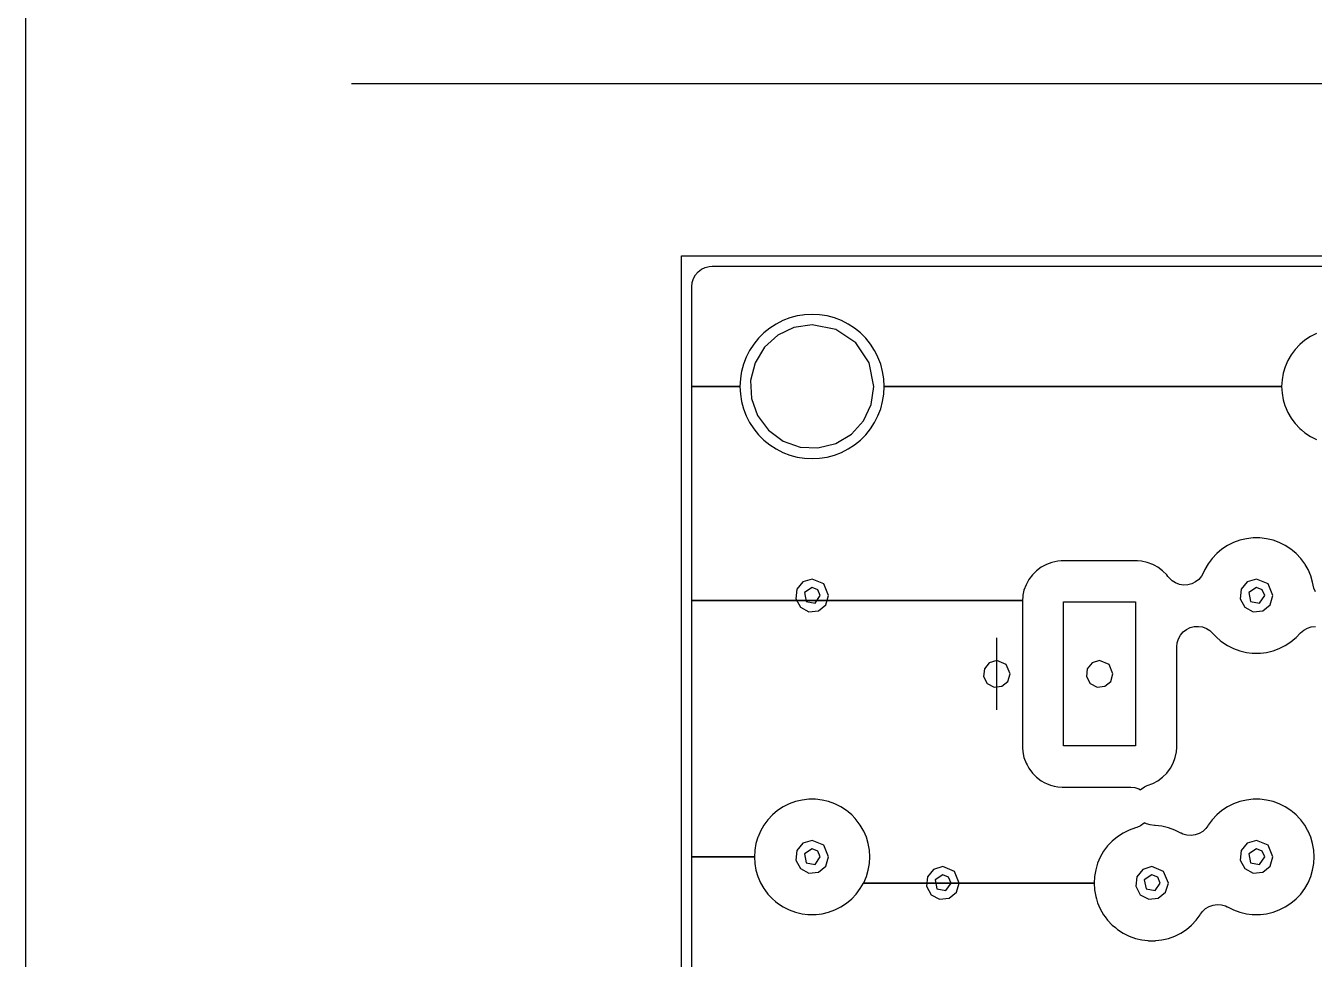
# Model space of a CAD drawing. Extents: x 0 to 215, y -1 to 279.
# Drawn here: x -0.5 to 62.1, y 94.2 to 139.5 of the extents above; entities that cross this region are included whole.
import ezdxf

# ---------------------------------------------------------------- set-up
doc = ezdxf.new("R2010")
doc.units = 0

msp = doc.modelspace()

# ---------------------------------------------------------------- linework, layer by layer
at = {"layer": 'Layer 1'}
for p, q in [((-0.486832, -0.52801), (-0.486832, 279.4)), ((15.342125, 136.7152), (211.63257, 136.6783)), ((31.3674, 128.335), (106.2974, 128.335)), ((31.3674, 38.165), (31.3674, 128.335)), ((32.3385, 127.6833), (32.5199, 127.7723)), ((32.5199, 127.7723), (32.7156, 127.823)), ((32.7156, 127.823), (32.8669, 127.8345)), ((32.8669, 127.8345), (104.7979, 127.8345)), ((31.8883, 127.0366), (31.9489, 127.2295)), ((31.9489, 127.2295), (32.047, 127.4062)), ((32.047, 127.4062), (32.1786, 127.5596)), ((32.1786, 127.5596), (32.3385, 127.6833)), ((31.8679, 126.8355), (31.8883, 127.0366)), ((31.8679, 121.985), (31.8679, 126.8355)), ((36.6342, 125.3187), (36.2917, 125.1873)), ((36.9886, 125.4137), (36.6342, 125.3187)), ((36.6342, 125.3187), (36.6342, 125.3187)), ((37.2481, 125.4548), (36.9886, 125.4137)), ((37.351, 125.4711), (37.2481, 125.4548)), ((37.7174, 125.4903), (37.351, 125.4711)), ((38.0838, 125.4711), (37.7174, 125.4903)), ((38.4462, 125.4137), (38.0838, 125.4711)), ((38.0838, 125.4711), (38.0838, 125.4711)), ((38.8006, 125.3187), (38.4462, 125.4137)), ((39.1431, 125.1873), (38.8006, 125.3187)), ((38.8006, 125.3187), (38.8006, 125.3187)), ((38.8006, 125.3187), (38.8006, 125.3187)), ((35.3719, 124.59), (35.1124, 124.3305)), ((35.657, 124.8209), (35.3719, 124.59)), ((35.9647, 125.0207), (35.657, 124.8209)), ((35.657, 124.8209), (35.657, 124.8209)), ((35.9648, 125.0207), (35.9647, 125.0207)), ((36.2917, 125.1873), (35.9648, 125.0207)), ((36.837732, 124.853277), (36.050689, 124.479409)), ((37.7174, 124.985), (36.837732, 124.853277)), ((38.86545, 124.756639), (37.7174, 124.985)), ((37.7174, 124.985), (37.7174, 124.985)), ((39.83872, 124.10632), (38.86545, 124.756639)), ((39.47, 125.0207), (39.1431, 125.1873)), ((39.4701, 125.0207), (39.47, 125.0207)), ((39.7778, 124.8209), (39.4701, 125.0207)), ((40.0629, 124.59), (39.7778, 124.8209)), ((39.7778, 124.8209), (39.7778, 124.8209)), ((40.0629, 124.5899), (40.0629, 124.59)), ((40.0629, 124.59), (40.0629, 124.59)), ((40.3223, 124.3305), (40.0629, 124.5899)), ((34.8815, 124.0454), (34.6817, 123.7377)), ((35.1124, 124.3305), (34.8815, 124.0454)), ((34.8815, 124.0454), (34.8815, 124.0454)), ((36.050689, 124.479409), (35.404092, 123.895349)), ((40.489038, 123.13305), (39.83872, 124.10632)), ((40.3224, 124.3305), (40.3223, 124.3305)), ((40.5532, 124.0454), (40.3224, 124.3305)), ((40.3224, 124.3305), (40.3224, 124.3305)), ((40.5533, 124.0454), (40.5532, 124.0454)), ((40.7531, 123.7377), (40.5533, 124.0454)), ((61.4123, 124.0255), (61.1885, 123.7882)), ((61.6622, 124.2352), (61.4123, 124.0255)), ((61.4123, 124.0255), (61.4123, 124.0255)), ((61.9348, 124.4144), (61.6622, 124.2352)), ((61.6622, 124.2352), (61.6622, 124.2352)), ((62.2263, 124.5608), (61.9348, 124.4144)), ((34.5151, 123.4107), (34.3837, 123.0682)), ((34.6817, 123.7376), (34.5151, 123.4107)), ((34.6817, 123.7377), (34.6817, 123.7376)), ((35.404092, 123.895349), (34.945761, 123.13305)), ((40.7531, 123.7376), (40.7531, 123.7377)), ((40.8607, 123.5265), (40.7531, 123.7376)), ((40.9197, 123.4107), (40.8607, 123.5265)), ((41.0511, 123.0682), (40.9197, 123.4107)), ((60.9936, 123.5265), (60.8305, 123.244)), ((60.9937, 123.5265), (60.9936, 123.5265)), ((61.1885, 123.7882), (60.9937, 123.5265)), ((61.1885, 123.7882), (61.1885, 123.7882)), ((34.2887, 122.7138), (34.2757, 122.6319)), ((34.3837, 123.0682), (34.2887, 122.7138)), ((34.3837, 123.0682), (34.3837, 123.0682)), ((34.3837, 123.0682), (34.3837, 123.0682)), ((34.945761, 123.13305), (34.730823, 122.269935)), ((40.7174, 121.985), (40.489038, 123.13305)), ((41.1461, 122.7138), (41.0511, 123.0682)), ((41.2035, 122.3514), (41.1461, 122.7138)), ((60.7013, 122.9444), (60.6078, 122.6319)), ((60.8305, 123.244), (60.7013, 122.9444)), ((34.2313, 122.3514), (34.2121, 121.985)), ((34.2757, 122.6319), (34.2313, 122.3514)), ((34.730823, 122.269935), (34.775044, 121.399729)), ((41.2227, 121.985), (41.2035, 122.3514)), ((60.5511, 122.3107), (60.5322, 121.985)), ((60.6078, 122.6319), (60.5511, 122.3107)), ((60.5511, 122.3107), (60.5511, 122.3107)), ((31.8679, 111.5864), (31.8679, 121.985)), ((31.8679, 121.985), (34.2121, 121.985)), ((34.2121, 121.985), (31.8679, 121.985)), ((34.2121, 121.985), (34.2313, 121.6186)), ((34.2313, 121.6186), (34.2313, 121.6186)), ((34.2313, 121.6186), (34.2887, 121.2562)), ((40.585677, 121.105332), (40.7174, 121.985)), ((41.1461, 121.2562), (41.2035, 121.6186)), ((41.2035, 121.6186), (41.2227, 121.985)), ((41.2227, 121.985), (60.5322, 121.985)), ((60.5322, 121.985), (41.2227, 121.985)), ((60.5322, 121.985), (60.5511, 121.6593)), ((60.5511, 121.6593), (60.5511, 121.6593)), ((60.5511, 121.6593), (60.6078, 121.3381)), ((34.2887, 121.2562), (34.2887, 121.2562)), ((34.2887, 121.2562), (34.3837, 120.9018)), ((34.3837, 120.9018), (34.5151, 120.5593)), ((34.775044, 121.399729), (35.067203, 120.578841)), ((40.211809, 120.318289), (40.585677, 121.105332)), ((40.9197, 120.5593), (41.0511, 120.9018)), ((41.0511, 120.9018), (41.1461, 121.2562)), ((60.6078, 121.3381), (60.6896, 121.0649)), ((60.6896, 121.0649), (60.7013, 121.0255)), ((60.7013, 121.0255), (60.8305, 120.726)), ((34.5151, 120.5593), (34.6817, 120.2324)), ((34.6817, 120.2324), (34.6817, 120.2323)), ((34.6817, 120.2323), (34.8815, 119.9246)), ((35.067203, 120.578841), (35.596079, 119.86368)), ((39.627749, 119.671692), (40.211809, 120.318289)), ((40.5533, 119.9246), (40.7531, 120.2323)), ((40.7531, 120.2323), (40.9197, 120.5593)), ((60.8305, 120.726), (60.8305, 120.726)), ((60.8305, 120.726), (60.8305, 120.726)), ((60.8305, 120.726), (60.9936, 120.4435)), ((60.9936, 120.4435), (60.9937, 120.4435)), ((60.9937, 120.4435), (61.1199, 120.274)), ((61.1199, 120.274), (61.1885, 120.1818)), ((34.8815, 119.9246), (34.8815, 119.9246)), ((34.8815, 119.9246), (35.1124, 119.6395)), ((35.1124, 119.6395), (35.1124, 119.6395)), ((35.1124, 119.6395), (35.1125, 119.6395)), ((35.1125, 119.6395), (35.3719, 119.3801)), ((35.596079, 119.86368), (36.311241, 119.334803)), ((38.86545, 119.213361), (39.627749, 119.671692)), ((40.0629, 119.3801), (40.3223, 119.6395)), ((40.3223, 119.6395), (40.5533, 119.9246)), ((61.1885, 120.1818), (61.1885, 120.1818)), ((61.1885, 120.1818), (61.1885, 120.1818)), ((61.1885, 120.1818), (61.4123, 119.9445)), ((61.4123, 119.9445), (61.4123, 119.9445)), ((61.4123, 119.9445), (61.4957, 119.8746)), ((61.4957, 119.8746), (61.6622, 119.7348)), ((61.6622, 119.7348), (61.9348, 119.5556)), ((35.3719, 119.3801), (35.3719, 119.38)), ((35.3719, 119.38), (35.3719, 119.38)), ((35.3719, 119.38), (35.657, 119.1492)), ((35.657, 119.1492), (35.657, 119.1491)), ((35.657, 119.1491), (35.9647, 118.9493)), ((35.9647, 118.9493), (35.9648, 118.9493)), ((35.9648, 118.9493), (36.2917, 118.7827)), ((36.311241, 119.334803), (37.132129, 119.042644)), ((37.132129, 119.042644), (38.002335, 118.998424)), ((38.002335, 118.998424), (38.86545, 119.213361)), ((39.1431, 118.7827), (39.4701, 118.9493)), ((39.4701, 118.9493), (39.7778, 119.1491)), ((39.7778, 119.1491), (40.0629, 119.3801)), ((61.9348, 119.5556), (62.2263, 119.4092)), ((36.2917, 118.7827), (36.2917, 118.7827)), ((36.2917, 118.7827), (36.6342, 118.6513)), ((36.6342, 118.6513), (36.9886, 118.5563)), ((36.9886, 118.5563), (37.351, 118.4989)), ((37.351, 118.4989), (37.7174, 118.4797)), ((37.7174, 118.4797), (38.0838, 118.4989)), ((38.0838, 118.4989), (38.4462, 118.5563)), ((38.4462, 118.5563), (38.8006, 118.6513)), ((38.8006, 118.6513), (39.1431, 118.7827)), ((58.8203, 114.5876), (58.5028, 114.5124)), ((59.1443, 114.6255), (58.8203, 114.5876)), ((59.4705, 114.6255), (59.1443, 114.6255)), ((59.1443, 114.6255), (59.1443, 114.6255)), ((59.7945, 114.5876), (59.4705, 114.6255)), ((59.4705, 114.6255), (59.4705, 114.6255)), ((60.112, 114.5124), (59.7945, 114.5876)), ((57.6322, 114.0752), (57.3823, 113.8655)), ((57.9048, 114.2544), (57.6322, 114.0752)), ((57.6322, 114.0752), (57.6322, 114.0752)), ((58.1963, 114.4008), (57.9048, 114.2544)), ((58.5028, 114.5124), (58.1963, 114.4008)), ((58.1963, 114.4008), (58.1963, 114.4008)), ((60.4185, 114.4008), (60.112, 114.5124)), ((60.71, 114.2544), (60.4185, 114.4008)), ((60.4185, 114.4008), (60.4185, 114.4008)), ((60.9826, 114.0752), (60.71, 114.2544)), ((60.71, 114.2544), (60.71, 114.2544)), ((61.056, 114.0136), (60.9826, 114.0752)), ((61.2325, 113.8655), (61.056, 114.0136)), ((49.1042, 113.3394), (48.8531, 113.2022)), ((49.3724, 113.4394), (49.1042, 113.3394)), ((49.1042, 113.3394), (49.1042, 113.3394)), ((49.652, 113.5002), (49.3724, 113.4394)), ((49.3724, 113.4394), (49.3724, 113.4394)), ((49.8231, 113.5124), (49.652, 113.5002)), ((49.652, 113.5002), (49.652, 113.5002)), ((49.652, 113.5002), (49.652, 113.5002)), ((49.866, 113.5155), (49.8231, 113.5124)), ((53.5088, 113.5155), (49.866, 113.5155)), ((49.866, 113.5155), (49.866, 113.5155)), ((53.5303, 113.514), (53.5088, 113.5155)), ((53.5088, 113.5155), (53.5088, 113.5155)), ((53.7228, 113.5002), (53.5303, 113.514)), ((54.0024, 113.4394), (53.7228, 113.5002)), ((53.7228, 113.5002), (53.7228, 113.5002)), ((53.7228, 113.5002), (53.7228, 113.5002)), ((54.2706, 113.3394), (54.0024, 113.4394)), ((54.0024, 113.4394), (54.0024, 113.4394)), ((54.3417, 113.3005), (54.2706, 113.3394)), ((54.2706, 113.3394), (54.2706, 113.3394)), ((56.9637, 113.3665), (56.8005, 113.084)), ((57.1585, 113.6282), (56.9637, 113.3665)), ((56.9637, 113.3665), (56.9637, 113.3665)), ((57.3823, 113.8655), (57.1585, 113.6282)), ((57.1585, 113.6282), (57.1585, 113.6282)), ((57.3823, 113.8655), (57.3823, 113.8655)), ((61.4563, 113.6282), (61.2325, 113.8655)), ((61.2325, 113.8655), (61.2325, 113.8655)), ((61.6511, 113.3665), (61.4563, 113.6282)), ((61.4563, 113.6282), (61.4563, 113.6282)), ((61.4563, 113.6282), (61.4563, 113.6282)), ((61.6668, 113.3394), (61.6511, 113.3665)), ((61.6511, 113.3665), (61.6511, 113.3665)), ((61.8143, 113.084), (61.6668, 113.3394)), ((48.4217, 112.8284), (48.2502, 112.5993)), ((48.624, 113.0307), (48.4217, 112.8284)), ((48.8531, 113.2022), (48.624, 113.0307)), ((48.8531, 113.2022), (48.8531, 113.2022)), ((54.5217, 113.2022), (54.3417, 113.3005)), ((54.7508, 113.0307), (54.5217, 113.2022)), ((54.9531, 112.8284), (54.7508, 113.0307)), ((55.0075, 112.7557), (54.9531, 112.8284)), ((55.0215, 112.7371), (55.0075, 112.7557)), ((55.062, 112.6865), (55.0215, 112.7371)), ((55.2082, 112.547), (55.062, 112.6865)), ((56.6401, 112.7636), (56.5081, 112.6105)), ((56.7385, 112.9401), (56.6401, 112.7636)), ((56.8005, 113.084), (56.7385, 112.9401)), ((61.9435, 112.7845), (61.8143, 113.084)), ((62.037, 112.4719), (61.9435, 112.7845)), ((36.978296, 112.131147), (36.932772, 111.668928)), ((37.272944, 112.490176), (36.978296, 112.131147)), ((37.7174, 112.625), (37.272944, 112.490176)), ((37.7174, 112.225), (37.347848, 111.978073)), ((38.283085, 112.390685), (37.7174, 112.625)), ((37.7174, 112.625), (37.7174, 112.625)), ((38.000243, 112.107843), (37.7174, 112.225)), ((37.7174, 112.225), (37.7174, 112.225)), ((38.1174, 111.825), (38.000243, 112.107843)), ((38.5174, 111.825), (38.283085, 112.390685)), ((48.013, 112.08), (47.9607, 111.8395)), ((48.113, 112.3482), (48.013, 112.08)), ((48.013, 112.08), (48.013, 112.08)), ((48.2502, 112.5993), (48.113, 112.3482)), ((48.113, 112.3482), (48.113, 112.3482)), ((48.2502, 112.5993), (48.2502, 112.5993)), ((55.3795, 112.4397), (55.2082, 112.547)), ((55.569, 112.3692), (55.3795, 112.4397)), ((55.7687, 112.3382), (55.569, 112.3692)), ((55.9706, 112.3481), (55.7687, 112.3382)), ((56.1664, 112.3984), (55.9706, 112.3481)), ((56.348, 112.487), (56.1664, 112.3984)), ((56.5081, 112.6105), (56.348, 112.487)), ((58.568296, 112.131147), (58.522772, 111.668928)), ((58.862944, 112.490176), (58.568296, 112.131147)), ((59.3074, 112.625), (58.862944, 112.490176)), ((59.3074, 112.225), (58.937848, 111.978073)), ((59.873085, 112.390685), (59.3074, 112.625)), ((59.3074, 112.625), (59.3074, 112.625)), ((59.590243, 112.107843), (59.3074, 112.225)), ((59.3074, 112.225), (59.3074, 112.225)), ((59.7074, 111.825), (59.590243, 112.107843)), ((60.1074, 111.825), (59.873085, 112.390685)), ((62.0619, 112.331), (62.037, 112.4719)), ((62.0984, 112.1874), (62.0619, 112.331)), ((62.1816, 112.0032), (62.0984, 112.1874)), ((31.8679, 99.125), (31.8679, 111.5864)), ((31.8679, 111.5864), (47.9369, 111.5864)), ((47.9369, 111.5864), (31.8679, 111.5864)), ((36.932772, 111.668928), (37.151714, 111.259315)), ((37.347848, 111.978073), (37.434557, 111.542157)), ((37.434557, 111.542157), (37.870473, 111.455448)), ((37.870473, 111.455448), (38.1174, 111.825)), ((38.382575, 111.380544), (38.5174, 111.825)), ((47.9522, 111.8004), (47.9369, 111.5864)), ((47.9369, 111.5864), (47.9369, 104.4436)), ((47.9607, 111.8395), (47.9522, 111.8004)), ((49.9374, 104.515), (49.9374, 111.515)), ((49.9374, 111.515), (53.4374, 111.515)), ((53.4374, 111.515), (53.4374, 104.515)), ((58.522772, 111.668928), (58.741715, 111.259315)), ((58.937848, 111.978073), (59.024557, 111.542157)), ((59.024557, 111.542157), (59.460473, 111.455448)), ((59.460473, 111.455448), (59.7074, 111.825)), ((59.972576, 111.380544), (60.1074, 111.825)), ((37.151714, 111.259315), (37.561328, 111.040372)), ((37.561328, 111.040372), (38.023547, 111.085896)), ((38.023547, 111.085896), (38.382575, 111.380544)), ((58.741715, 111.259315), (59.151328, 111.040372)), ((59.151328, 111.040372), (59.613547, 111.085896)), ((59.613547, 111.085896), (59.972576, 111.380544)), ((55.9085, 110.1787), (56.0899, 110.2677)), ((56.0899, 110.2677), (56.2856, 110.3184)), ((56.2856, 110.3184), (56.4875, 110.3286)), ((56.4875, 110.3286), (56.6873, 110.298)), ((56.6873, 110.298), (56.8769, 110.2278)), ((56.8769, 110.2278), (57.0484, 110.1209)), ((61.6041, 110.1487), (61.7805, 110.2474)), ((61.7805, 110.2474), (61.9731, 110.3087)), ((61.9731, 110.3087), (62.1741, 110.3299)), ((46.6874, 106.265), (46.6874, 109.765)), ((55.4583, 109.532), (55.5189, 109.7248)), ((55.5189, 109.7248), (55.617, 109.9016)), ((55.617, 109.9016), (55.7486, 110.0549)), ((55.7486, 110.0549), (55.9085, 110.1787)), ((57.0484, 110.1209), (57.1635, 110.0164)), ((57.1635, 110.0164), (57.2934, 109.8788)), ((57.2934, 109.8788), (57.3823, 109.7845)), ((57.3823, 109.7845), (57.5504, 109.6435)), ((57.5504, 109.6435), (57.6322, 109.5748)), ((57.6322, 109.5748), (57.9048, 109.3956)), ((60.71, 109.3956), (60.9826, 109.5748)), ((60.9826, 109.5748), (61.1711, 109.733)), ((61.1711, 109.733), (61.2325, 109.7845)), ((61.2325, 109.7845), (61.4513, 110.0164)), ((61.2325, 109.7845), (61.2325, 109.7845)), ((61.4513, 110.0164), (61.6041, 110.1487)), ((55.4379, 109.3309), (55.4583, 109.532)), ((55.4379, 104.4436), (55.4379, 109.3309)), ((57.9048, 109.3956), (58.1963, 109.2492)), ((58.1963, 109.2492), (58.5028, 109.1376)), ((58.5028, 109.1376), (58.8203, 109.0624)), ((58.8203, 109.0624), (59.1064, 109.0289)), ((59.1064, 109.0289), (59.1443, 109.0245)), ((59.1443, 109.0245), (59.1443, 109.0245)), ((59.1443, 109.0245), (59.4705, 109.0245)), ((59.4705, 109.0245), (59.5044, 109.0285)), ((59.5044, 109.0285), (59.7945, 109.0624)), ((59.7945, 109.0624), (60.112, 109.1376)), ((60.112, 109.1376), (60.4185, 109.2492)), ((60.4185, 109.2492), (60.71, 109.3956)), ((46.326279, 108.555456), (46.086878, 108.263745)), ((46.6874, 108.665001), (46.326279, 108.555456)), ((47.147019, 108.47462), (46.6874, 108.665001)), ((46.6874, 108.665001), (46.6874, 108.665001)), ((47.3374, 108.015001), (47.147019, 108.47462)), ((51.326278, 108.555456), (51.086877, 108.263745)), ((51.687399, 108.665001), (51.326278, 108.555456)), ((52.147018, 108.47462), (51.687399, 108.665001)), ((51.687399, 108.665001), (51.687399, 108.665001)), ((52.337399, 108.015001), (52.147018, 108.47462)), ((46.086878, 108.263745), (46.04989, 107.888192)), ((46.04989, 107.888192), (46.227781, 107.555382)), ((47.227855, 107.65388), (47.3374, 108.015001)), ((51.086877, 108.263745), (51.049889, 107.888192)), ((51.049889, 107.888192), (51.22778, 107.555382)), ((52.227854, 107.65388), (52.337399, 108.015001)), ((46.227781, 107.555382), (46.560591, 107.377491)), ((46.560591, 107.377491), (46.936144, 107.414479)), ((46.936144, 107.414479), (47.227855, 107.65388)), ((51.22778, 107.555382), (51.56059, 107.377491)), ((51.56059, 107.377491), (51.936143, 107.414479)), ((51.936143, 107.414479), (52.227854, 107.65388)), ((47.9369, 104.4436), (47.9522, 104.2296)), ((47.9522, 104.2296), (47.9522, 104.2296)), ((47.9522, 104.2296), (47.9522, 104.2296)), ((47.9522, 104.2296), (48.013, 103.95)), ((48.013, 103.95), (48.013, 103.95)), ((48.013, 103.95), (48.113, 103.6818)), ((53.4374, 104.515), (49.9374, 104.515)), ((55.2618, 103.6818), (55.3618, 103.95)), ((55.3618, 103.95), (55.4226, 104.2296)), ((55.4226, 104.2296), (55.4379, 104.4436)), ((48.113, 103.6818), (48.113, 103.6818)), ((48.113, 103.6818), (48.1596, 103.5965)), ((48.1596, 103.5965), (48.2502, 103.4307)), ((48.2502, 103.4307), (48.4217, 103.2016)), ((54.9531, 103.2016), (55.1246, 103.4307)), ((55.1246, 103.4307), (55.2618, 103.6818)), ((48.4217, 103.2016), (48.624, 102.9993)), ((48.624, 102.9993), (48.8531, 102.8278)), ((48.8531, 102.8278), (49.0323, 102.7299)), ((49.0323, 102.7299), (49.1042, 102.6906)), ((49.1042, 102.6906), (49.1042, 102.6906)), ((49.1042, 102.6906), (49.3053, 102.6156)), ((54.0021, 102.5905), (54.2706, 102.6906)), ((54.2706, 102.6906), (54.5217, 102.8278)), ((54.2706, 102.6906), (54.2706, 102.6906)), ((54.2706, 102.6906), (54.2706, 102.6906)), ((54.2706, 102.6906), (54.2706, 102.6906)), ((54.5217, 102.8278), (54.7508, 102.9993)), ((54.7508, 102.9993), (54.9531, 103.2016)), ((49.3053, 102.6156), (49.3724, 102.5906)), ((49.3724, 102.5906), (49.3724, 102.5906)), ((49.3724, 102.5906), (49.3724, 102.5906)), ((49.3724, 102.5906), (49.4862, 102.5659)), ((49.4862, 102.5659), (49.652, 102.5298)), ((49.652, 102.5298), (49.866, 102.5145)), ((49.866, 102.5145), (49.866, 102.5145)), ((49.866, 102.5145), (53.1968, 102.5145)), ((53.1968, 102.5145), (53.3979, 102.4941)), ((53.3979, 102.4941), (53.5908, 102.4335)), ((53.5908, 102.4335), (53.6757, 102.3864)), ((53.6757, 102.3864), (53.7005, 102.4125)), ((53.7005, 102.4125), (53.8664, 102.528)), ((53.8664, 102.528), (54.0021, 102.5905)), ((36.3148, 101.5544), (36.0422, 101.3752)), ((36.6063, 101.7008), (36.3148, 101.5544)), ((36.9128, 101.8124), (36.6063, 101.7008)), ((36.6063, 101.7008), (36.6063, 101.7008)), ((37.2303, 101.8876), (36.9128, 101.8124)), ((37.5543, 101.9255), (37.2303, 101.8876)), ((37.8805, 101.9255), (37.5543, 101.9255)), ((37.5543, 101.9255), (37.5543, 101.9255)), ((38.2045, 101.8876), (37.8805, 101.9255)), ((37.8805, 101.9255), (37.8805, 101.9255)), ((38.522, 101.8124), (38.2045, 101.8876)), ((38.8285, 101.7008), (38.522, 101.8124)), ((39.12, 101.5544), (38.8285, 101.7008)), ((38.8285, 101.7008), (38.8285, 101.7008)), ((39.3926, 101.3752), (39.12, 101.5544)), ((39.12, 101.5544), (39.12, 101.5544)), ((57.9048, 101.5544), (57.6322, 101.3752)), ((58.1963, 101.7008), (57.9048, 101.5544)), ((58.5028, 101.8124), (58.1963, 101.7008)), ((58.1963, 101.7008), (58.1963, 101.7008)), ((58.8203, 101.8876), (58.5028, 101.8124)), ((59.1443, 101.9255), (58.8203, 101.8876)), ((59.4705, 101.9255), (59.1443, 101.9255)), ((59.1443, 101.9255), (59.1443, 101.9255)), ((59.7945, 101.8876), (59.4705, 101.9255)), ((59.4705, 101.9255), (59.4705, 101.9255)), ((60.112, 101.8124), (59.7945, 101.8876)), ((60.4185, 101.7008), (60.112, 101.8124)), ((60.71, 101.5544), (60.4185, 101.7008)), ((60.4185, 101.7008), (60.4185, 101.7008)), ((60.9826, 101.3752), (60.71, 101.5544)), ((60.71, 101.5544), (60.71, 101.5544)), ((35.5685, 100.9282), (35.3737, 100.6665)), ((35.7923, 101.1655), (35.5685, 100.9282)), ((35.5685, 100.9282), (35.5685, 100.9282)), ((36.0422, 101.3752), (35.7923, 101.1655)), ((35.7923, 101.1655), (35.7923, 101.1655)), ((36.0422, 101.3752), (36.0422, 101.3752)), ((39.466, 101.3136), (39.3926, 101.3752)), ((39.6425, 101.1655), (39.466, 101.3136)), ((39.8026, 100.9958), (39.6425, 101.1655)), ((39.6425, 101.1655), (39.6425, 101.1655)), ((39.8663, 100.9282), (39.8026, 100.9958)), ((40.0611, 100.6665), (39.8663, 100.9282)), ((39.8663, 100.9282), (39.8663, 100.9282)), ((57.1585, 100.9282), (56.9637, 100.6665)), ((57.3823, 101.1655), (57.1585, 100.9282)), ((57.1585, 100.9282), (57.1585, 100.9282)), ((57.6322, 101.3752), (57.3823, 101.1655)), ((57.3823, 101.1655), (57.3823, 101.1655)), ((57.6322, 101.3752), (57.6322, 101.3752)), ((61.056, 101.3136), (60.9826, 101.3752)), ((61.2325, 101.1655), (61.056, 101.3136)), ((61.3926, 100.9958), (61.2325, 101.1655)), ((61.2325, 101.1655), (61.2325, 101.1655)), ((61.4563, 100.9282), (61.3926, 100.9958)), ((61.6511, 100.6665), (61.4563, 100.9282)), ((61.4563, 100.9282), (61.4563, 100.9282)), ((35.2105, 100.384), (35.0903, 100.1052)), ((35.3736, 100.6665), (35.2105, 100.384)), ((35.2105, 100.384), (35.2105, 100.384)), ((35.2105, 100.384), (35.2105, 100.384)), ((35.3737, 100.6665), (35.3736, 100.6665)), ((40.1972, 100.4308), (40.0611, 100.6665)), ((40.0611, 100.6665), (40.0611, 100.6665)), ((40.2243, 100.384), (40.1972, 100.4308)), ((40.3535, 100.0845), (40.2243, 100.384)), ((52.8248, 100.2844), (52.5522, 100.1052)), ((53.1163, 100.4308), (52.8248, 100.2844)), ((53.4228, 100.5424), (53.1163, 100.4308)), ((53.1163, 100.4308), (53.1163, 100.4308)), ((53.4266, 100.5433), (53.4228, 100.5424)), ((53.4272, 100.5434), (53.4266, 100.5433)), ((53.4959, 100.5623), (53.4272, 100.5434)), ((53.6816, 100.642), (53.4959, 100.5623)), ((53.8475, 100.7575), (53.6816, 100.642)), ((53.8723, 100.7836), (53.8475, 100.7575)), ((53.9573, 100.7365), (53.8723, 100.7836)), ((54.1501, 100.676), (53.9573, 100.7365)), ((54.3512, 100.6555), (54.1501, 100.676)), ((54.3905, 100.6555), (54.3512, 100.6555)), ((54.7145, 100.6176), (54.3905, 100.6555)), ((54.3905, 100.6555), (54.3905, 100.6555)), ((55.032, 100.5424), (54.7145, 100.6176)), ((55.3385, 100.4308), (55.032, 100.5424)), ((55.4317, 100.384), (55.3385, 100.4308)), ((55.3385, 100.4308), (55.3385, 100.4308)), ((55.63, 100.2844), (55.4317, 100.384)), ((55.6506, 100.2741), (55.63, 100.2844)), ((55.63, 100.2844), (55.63, 100.2844)), ((55.7362, 100.236), (55.6506, 100.2741)), ((55.931, 100.182), (55.7362, 100.236)), ((56.1327, 100.1684), (55.931, 100.182)), ((56.333, 100.1956), (56.1327, 100.1684)), ((56.5237, 100.2626), (56.333, 100.1956)), ((56.697, 100.3666), (56.5237, 100.2626)), ((56.8459, 100.5034), (56.697, 100.3666)), ((56.9465, 100.643), (56.8459, 100.5034)), ((56.9477, 100.6422), (56.9465, 100.643)), ((56.9637, 100.6665), (56.9477, 100.6422)), ((61.7872, 100.4308), (61.6511, 100.6665)), ((61.6511, 100.6665), (61.6511, 100.6665)), ((61.8143, 100.384), (61.7872, 100.4308)), ((61.9435, 100.0845), (61.8143, 100.384)), ((34.9878, 99.7719), (34.9311, 99.4507)), ((35.0813, 100.0844), (34.9878, 99.7719)), ((35.0903, 100.1052), (35.0813, 100.0844)), ((37.272944, 99.790175), (36.978296, 99.431146)), ((37.7174, 99.924999), (37.272944, 99.790175)), ((38.283085, 99.690684), (37.7174, 99.924999)), ((37.7174, 99.924999), (37.7174, 99.924999)), ((38.5174, 99.124999), (38.283085, 99.690684)), ((40.447, 99.7719), (40.3535, 100.0845)), ((40.5037, 99.4507), (40.447, 99.7719)), ((52.0785, 99.6582), (51.8837, 99.3965)), ((52.3023, 99.8955), (52.0785, 99.6582)), ((52.0785, 99.6582), (52.0785, 99.6582)), ((52.5522, 100.1052), (52.3023, 99.8955)), ((52.3023, 99.8955), (52.3023, 99.8955)), ((52.5522, 100.1052), (52.5522, 100.1052)), ((58.862944, 99.790175), (58.568296, 99.431146)), ((59.3074, 99.924999), (58.862944, 99.790175)), ((59.873085, 99.690684), (59.3074, 99.924999)), ((59.3074, 99.924999), (59.3074, 99.924999)), ((60.1074, 99.124999), (59.873085, 99.690684)), ((62.037, 99.7719), (61.9435, 100.0845)), ((62.0937, 99.4507), (62.037, 99.7719)), ((31.8679, 90.235), (31.8679, 99.125)), ((31.8679, 99.125), (34.9122, 99.125)), ((34.9122, 99.125), (31.8679, 99.125)), ((34.9311, 99.4507), (34.9122, 99.125)), ((34.9122, 99.125), (34.9311, 98.7993)), ((34.9311, 99.4507), (34.9311, 99.4507)), ((36.978296, 99.431146), (36.932772, 98.968927)), ((36.932772, 98.968927), (37.151714, 98.559314)), ((37.7174, 99.524999), (37.347848, 99.278072)), ((37.347848, 99.278072), (37.434557, 98.842156)), ((38.000243, 99.407842), (37.7174, 99.524999)), ((37.7174, 99.524999), (37.7174, 99.524999)), ((37.870473, 98.755447), (38.1174, 99.124999)), ((38.1174, 99.124999), (38.000243, 99.407842)), ((38.382575, 98.680543), (38.5174, 99.124999)), ((40.5226, 99.125), (40.5037, 99.4507)), ((40.5037, 98.7993), (40.5226, 99.125)), ((51.7205, 99.114), (51.5913, 98.8144)), ((51.8836, 99.3965), (51.7205, 99.114)), ((51.8837, 99.3965), (51.8836, 99.3965)), ((58.568296, 99.431146), (58.522772, 98.968927)), ((58.522772, 98.968927), (58.741715, 98.559314)), ((59.3074, 99.524999), (58.937848, 99.278072)), ((58.937848, 99.278072), (59.024557, 98.842156)), ((59.590243, 99.407842), (59.3074, 99.524999)), ((59.3074, 99.524999), (59.3074, 99.524999)), ((59.460473, 98.755447), (59.7074, 99.124999)), ((59.7074, 99.124999), (59.590243, 99.407842)), ((59.972576, 98.680543), (60.1074, 99.124999)), ((62.1126, 99.125), (62.0937, 99.4507)), ((62.0937, 98.7993), (62.1126, 99.125)), ((34.9311, 98.7993), (34.9311, 98.7993)), ((34.9311, 98.7993), (34.9878, 98.4781)), ((34.9878, 98.4781), (35.0768, 98.1807)), ((37.151714, 98.559314), (37.561328, 98.340371)), ((37.434557, 98.842156), (37.870473, 98.755447)), ((37.561328, 98.340371), (38.023547, 98.385895)), ((38.023547, 98.385895), (38.382575, 98.680543)), ((40.3535, 98.1655), (40.447, 98.4781)), ((40.447, 98.4781), (40.5037, 98.7993)), ((43.622944, 98.520177), (43.328296, 98.161148)), ((44.0674, 98.655001), (43.622944, 98.520177)), ((44.633085, 98.420686), (44.0674, 98.655001)), ((44.0674, 98.655001), (44.0674, 98.655001)), ((44.8674, 97.855001), (44.633085, 98.420686)), ((51.4978, 98.5019), (51.4411, 98.1807)), ((51.5913, 98.8144), (51.4978, 98.5019)), ((53.782944, 98.520177), (53.488296, 98.161148)), ((54.2274, 98.655001), (53.782944, 98.520177)), ((54.793085, 98.420686), (54.2274, 98.655001)), ((54.2274, 98.655001), (54.2274, 98.655001)), ((55.0274, 97.855001), (54.793085, 98.420686)), ((58.741715, 98.559314), (59.151328, 98.340371)), ((59.024557, 98.842156), (59.460473, 98.755447)), ((59.151328, 98.340371), (59.613547, 98.385895)), ((59.613547, 98.385895), (59.972576, 98.680543)), ((61.9435, 98.1655), (62.037, 98.4781)), ((62.037, 98.4781), (62.0937, 98.7993)), ((35.0768, 98.1807), (35.0813, 98.1655)), ((35.0813, 98.1655), (35.2105, 97.866)), ((35.2105, 97.866), (35.2105, 97.866)), ((35.2105, 97.866), (35.2105, 97.866)), ((35.2105, 97.866), (35.3736, 97.5835)), ((40.0611, 97.5835), (40.2179, 97.855)), ((40.2179, 97.855), (40.2243, 97.866)), ((40.2179, 97.855), (51.4222, 97.855)), ((51.4222, 97.855), (40.2179, 97.855)), ((40.2243, 97.866), (40.3535, 98.1655)), ((43.328296, 98.161148), (43.282772, 97.698929)), ((43.282772, 97.698929), (43.501715, 97.289316)), ((44.0674, 98.255001), (43.697848, 98.008074)), ((43.697848, 98.008074), (43.784557, 97.572158)), ((44.350243, 98.137844), (44.0674, 98.255001)), ((44.0674, 98.255001), (44.0674, 98.255001)), ((44.220473, 97.485449), (44.4674, 97.855001)), ((44.4674, 97.855001), (44.350243, 98.137844)), ((44.732576, 97.410545), (44.8674, 97.855001)), ((51.4411, 98.1807), (51.4222, 97.855)), ((51.4222, 97.855), (51.4411, 97.5293)), ((51.4411, 98.1807), (51.4411, 98.1807)), ((53.488296, 98.161148), (53.442772, 97.698929)), ((53.442772, 97.698929), (53.661715, 97.289316)), ((54.2274, 98.255001), (53.857848, 98.008074)), ((53.857848, 98.008074), (53.944557, 97.572158)), ((54.510243, 98.137844), (54.2274, 98.255001)), ((54.2274, 98.255001), (54.2274, 98.255001)), ((54.380473, 97.485449), (54.6274, 97.855001)), ((54.6274, 97.855001), (54.510243, 98.137844)), ((54.892576, 97.410545), (55.0274, 97.855001)), ((61.6511, 97.5835), (61.8143, 97.866)), ((61.8143, 97.866), (61.9435, 98.1655)), ((35.3736, 97.5835), (35.3737, 97.5835)), ((35.3737, 97.5835), (35.4218, 97.5188)), ((35.4218, 97.5188), (35.5685, 97.3218)), ((35.5685, 97.3218), (35.5685, 97.3218)), ((35.5685, 97.3218), (35.5685, 97.3218)), ((35.5685, 97.3218), (35.7923, 97.0845)), ((35.7923, 97.0845), (35.7923, 97.0845)), ((35.7923, 97.0845), (35.9444, 96.957)), ((39.3926, 96.8748), (39.6425, 97.0845)), ((39.6425, 97.0845), (39.8663, 97.3218)), ((39.8663, 97.3218), (40.0611, 97.5835)), ((43.501715, 97.289316), (43.911328, 97.070373)), ((43.784557, 97.572158), (44.220473, 97.485449)), ((43.911328, 97.070373), (44.373547, 97.115897)), ((44.373547, 97.115897), (44.732576, 97.410545)), ((51.4411, 97.5293), (51.4411, 97.5293)), ((51.4411, 97.5293), (51.4978, 97.2081)), ((51.4978, 97.2081), (51.5348, 97.0845)), ((51.5348, 97.0845), (51.5913, 96.8955)), ((53.661715, 97.289316), (54.071328, 97.070373)), ((53.944557, 97.572158), (54.380473, 97.485449)), ((54.071328, 97.070373), (54.533547, 97.115897)), ((54.533547, 97.115897), (54.892576, 97.410545)), ((60.9826, 96.8748), (61.2325, 97.0845)), ((61.2325, 97.0845), (61.4563, 97.3218)), ((61.4563, 97.3218), (61.6511, 97.5835)), ((35.9444, 96.957), (36.0422, 96.8748)), ((36.0422, 96.8748), (36.3148, 96.6956)), ((36.3148, 96.6956), (36.6063, 96.5492)), ((36.6063, 96.5492), (36.9128, 96.4376)), ((36.9128, 96.4376), (37.2303, 96.3624)), ((38.2045, 96.3624), (38.522, 96.4376)), ((38.522, 96.4376), (38.8285, 96.5492)), ((38.8285, 96.5492), (39.12, 96.6956)), ((39.12, 96.6956), (39.3926, 96.8748)), ((51.5913, 96.8955), (51.7205, 96.596)), ((51.7205, 96.596), (51.7205, 96.596)), ((51.7205, 96.596), (51.7205, 96.596)), ((51.7205, 96.596), (51.8836, 96.3135)), ((56.5883, 96.337), (56.6889, 96.4766)), ((56.6889, 96.4766), (56.8377, 96.6134)), ((56.8377, 96.6134), (57.0111, 96.7174)), ((57.0111, 96.7174), (57.2018, 96.7844)), ((57.2018, 96.7844), (57.4021, 96.8116)), ((57.4021, 96.8116), (57.6037, 96.798)), ((57.6037, 96.798), (57.7985, 96.744)), ((57.7985, 96.744), (57.8842, 96.7059)), ((57.8842, 96.7059), (57.9048, 96.6956)), ((57.9048, 96.6956), (57.9048, 96.6956)), ((57.9048, 96.6956), (58.1963, 96.5492)), ((58.1963, 96.5492), (58.5028, 96.4376)), ((58.5028, 96.4376), (58.8203, 96.3624)), ((59.7945, 96.3624), (60.112, 96.4376)), ((60.112, 96.4376), (60.4185, 96.5492)), ((60.4185, 96.5492), (60.71, 96.6956)), ((60.71, 96.6956), (60.9826, 96.8748)), ((37.2303, 96.3624), (37.5164, 96.3289)), ((37.5164, 96.3289), (37.5543, 96.3245)), ((37.5543, 96.3245), (37.5543, 96.3245)), ((37.5543, 96.3245), (37.8805, 96.3245)), ((37.8805, 96.3245), (37.9144, 96.3285)), ((37.9144, 96.3285), (38.2045, 96.3624)), ((51.8836, 96.3135), (51.8837, 96.3135)), ((51.8837, 96.3135), (51.9587, 96.2127)), ((51.9587, 96.2127), (52.0785, 96.0518)), ((52.0785, 96.0518), (52.0785, 96.0518)), ((52.0785, 96.0518), (52.0785, 96.0518)), ((52.0785, 96.0518), (52.3023, 95.8145)), ((52.3023, 95.8145), (52.3023, 95.8145)), ((52.3023, 95.8145), (52.4544, 95.687)), ((55.9026, 95.6048), (56.1525, 95.8145)), ((56.1525, 95.8145), (56.3763, 96.0518)), ((56.3763, 96.0518), (56.5711, 96.3135)), ((56.5711, 96.3135), (56.5712, 96.3135)), ((56.5712, 96.3135), (56.5871, 96.3378)), ((56.5871, 96.3378), (56.5883, 96.337)), ((58.8203, 96.3624), (59.1064, 96.3289)), ((59.1064, 96.3289), (59.1443, 96.3245)), ((59.1443, 96.3245), (59.1443, 96.3245)), ((59.1443, 96.3245), (59.4705, 96.3245)), ((59.4705, 96.3245), (59.5044, 96.3285)), ((59.5044, 96.3285), (59.7945, 96.3624)), ((52.4544, 95.687), (52.5522, 95.6048)), ((52.5522, 95.6048), (52.8248, 95.4256)), ((52.8248, 95.4256), (53.1163, 95.2792)), ((53.1163, 95.2792), (53.4228, 95.1676)), ((53.4228, 95.1676), (53.7403, 95.0924)), ((54.7145, 95.0924), (55.032, 95.1676)), ((55.032, 95.1676), (55.3385, 95.2792)), ((55.3385, 95.2792), (55.63, 95.4256)), ((55.63, 95.4256), (55.9026, 95.6048)), ((53.7403, 95.0924), (54.0264, 95.0589)), ((54.0264, 95.0589), (54.0643, 95.0545)), ((54.0643, 95.0545), (54.0643, 95.0545)), ((54.0643, 95.0545), (54.3905, 95.0545)), ((54.3905, 95.0545), (54.4244, 95.0585)), ((54.4244, 95.0585), (54.7145, 95.0924))]:
    msp.add_line(p, q, dxfattribs=at)

doc.saveas('drawing.dxf')
